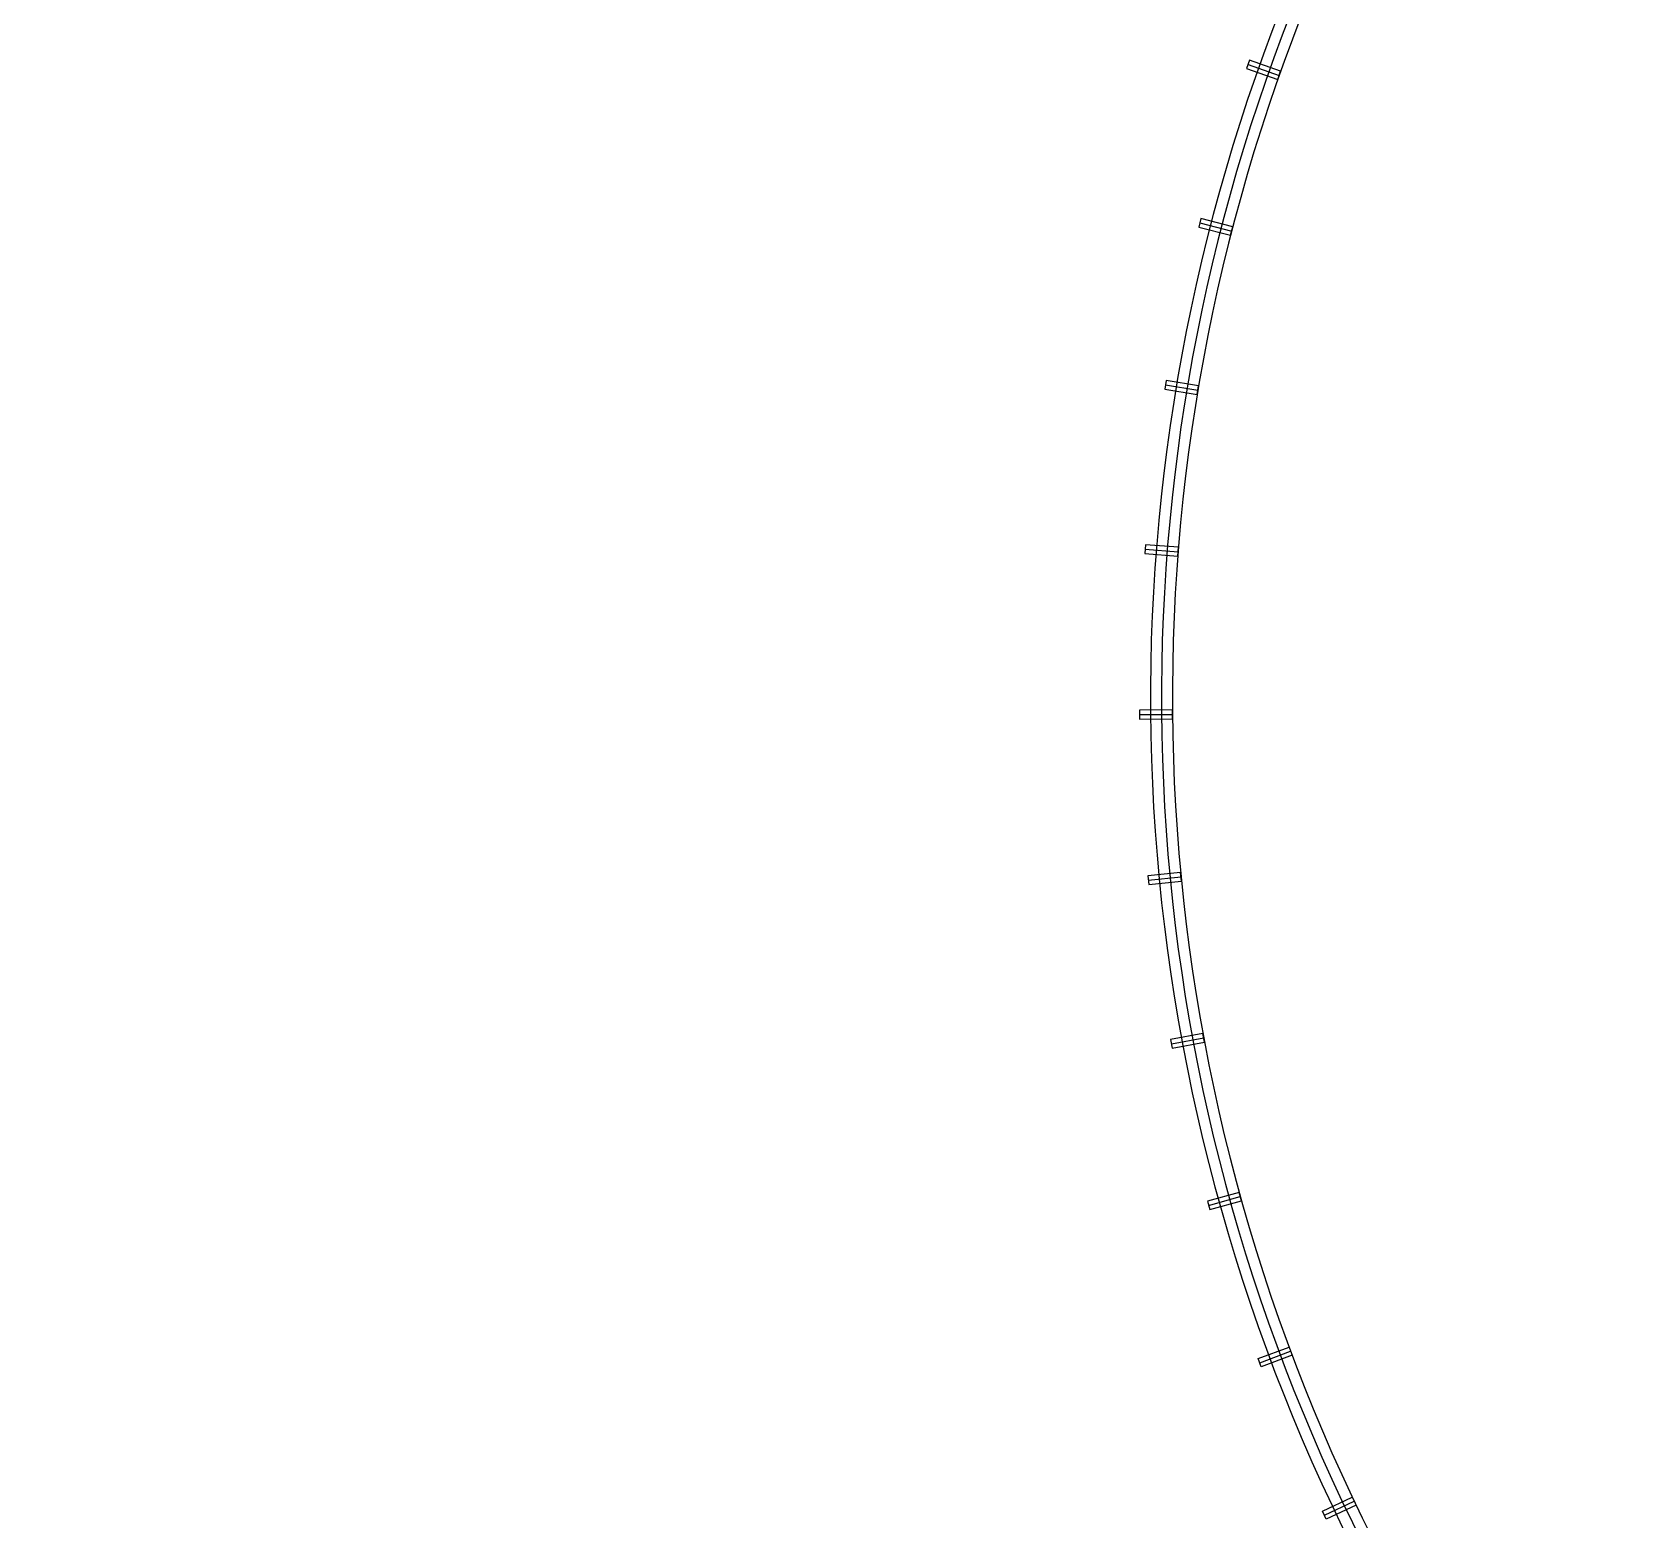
# Model space of a CAD drawing. Extents: x 36903891 to 38126251, y 2073392 to 2924740.
# Drawn here: x 37111160 to 37125806, y 2288055 to 2301605 of the extents above; entities that cross this region are included whole.
import ezdxf
from ezdxf.xclip import XClip

# ---------------------------------------------------------------- set-up
doc = ezdxf.new("R2010")
doc.units = 0
doc.header["$LTSCALE"] = 1000
doc.header["$XCLIPFRAME"] = 0
doc.linetypes.add('CENTER', pattern=[2, 1.25, -0.25, 0.25, -0.25])
doc.linetypes.add('CENTER2', pattern=[28.575, 19.05, -3.175, 3.175, -3.175])
doc.layers.get('0').update_dxf_attribs({"color": 8})
for name, color, linetype in [('#幕墙线-平面', 8, 'Continuous'), ('#轴线', 8, 'CENTER2'), ('A-GRID', 8, 'CENTER'), ('A-STRS-HRAL', 8, 'Continuous'), ('DIM', 8, 'Continuous'), ('周边建筑', 8, 'Continuous')]:
    doc.layers.add(name, color=color, linetype=linetype)

# ---------------------------------------------------------------- blocks, each defined once
blk = doc.blocks.new('DOTE-11')
at = {"layer": '#轴线'}
for radius, end in [(146600, 183.99981), (138800, 210.18842), (130400, 210.32938), (127950, 210.37401)]:
    blk.add_arc((36780599, 2918657), radius, 324.5, end, dxfattribs=at)
blk = doc.blocks.new('FDGFH')
at = {"layer": 'A-GRID'}
blk.add_blockref('DOTE-11', (-36780599, -2918657), dxfattribs=at)
blk = doc.blocks.new('A$C80b62fe7')
at = {"layer": '#幕墙线-平面'}
for radius, start, end in [(128529, 333.50225, 195.7758), (127529, 333.53985, 195.7884)]:
    blk.add_arc((71052, 188867), radius, start, end, dxfattribs=at)
blk = doc.blocks.new('DASWQE')
at = {"layer": 'DIM', "ltscale": 10}
blk.add_blockref('A$C80b62fe7', (-71047, -188863), dxfattribs=at)
blk = doc.blocks.new('smg')
blk.add_lwpolyline([(-40, 200), (-40, -100), (40, -100), (40, 200)], close=True)
blk.add_lwpolyline([(0, -100), (0, 200)])
blk = doc.blocks.new('A$C216ef243')
at = {"layer": '周边建筑', "ltscale": 5}
blk.add_arc((0, 0), 65000, 322.26362, 219.12201, dxfattribs=at)
at = {"layer": '周边建筑'}
for radius in [17200, 17100, 17000]:
    blk.add_arc((27390, 8900), radius, 151.983, 245.4315, dxfattribs=at)
for p, rotation in [((11174, 14634), 250.5253552133974), ((10737, 13200), 255.5220801709336), ((10425, 11733), 260.51880512847), ((10243, 10245), 265.5155300860062), ((10191, 8746), 270.5122550435424), ((10270, 7248), 275.5089800010787), ((10479, 5764), 280.505704958615), ((10816, 4302), 285.5024299161512)]:
    blk.add_blockref('smg', p, dxfattribs=dict(at, rotation=rotation))
at = {"layer": '周边建筑', "xscale": -1}
for p, rotation in [((11279, 2877), 290.49757008385), ((11865, 1496), 295.4942950413862)]:
    blk.add_blockref('smg', p, dxfattribs=dict(at, rotation=rotation))
blk = doc.blocks.new('CXVFG')
at = {"layer": '周边建筑'}
blk.add_blockref('A$C216ef243', (39294377.2, 1989825.2), dxfattribs=at)
blk = doc.blocks.new('JUTEWR')
at = {"layer": 'A-STRS-HRAL'}
blk.add_blockref('DASWQE', (36747505, 2929437), dxfattribs=at)
at = {"layer": 'DIM'}
for name, p in [('FDGFH', (36747510, 2929431)), ('CXVFG', (-2546868, 939616))]:
    blk.add_blockref(name, p, dxfattribs=at)

msp = doc.modelspace()

# ---------------------------------------------------------------- block references
at = {"layer": 'DIM'}
ref = msp.add_blockref('JUTEWR', (363648.3, -642797.5), dxfattribs=at)
XClip(ref).set_block_clipping_path([(36540243.0880557299, 2702892.0700622862), (36938694.1744792983, 3117037.741362222)])

doc.saveas('drawing.dxf')
